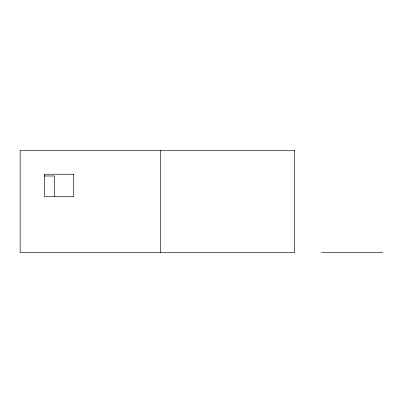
<?xml version="1.0" encoding="UTF-8"?>
<svg xmlns="http://www.w3.org/2000/svg" width="403" height="403" viewBox="0 0 403 403"><rect width="100%" height="100%" fill="white"/><g stroke="black" fill="none" stroke-linecap="round" stroke-linejoin="round"><path stroke-width="0.6" d="M44.063 175.965L54.622 175.965L54.622 196.684M321.564 252.57L382.85 252.57M160.596 150.43L160.596 252.57M294.658 150.43L20.15 150.43L20.15 252.57L294.658 252.57L294.658 150.43M73.714 174.237L44.345 174.237L44.345 196.709L73.714 196.709L73.714 174.237"/></g></svg>
